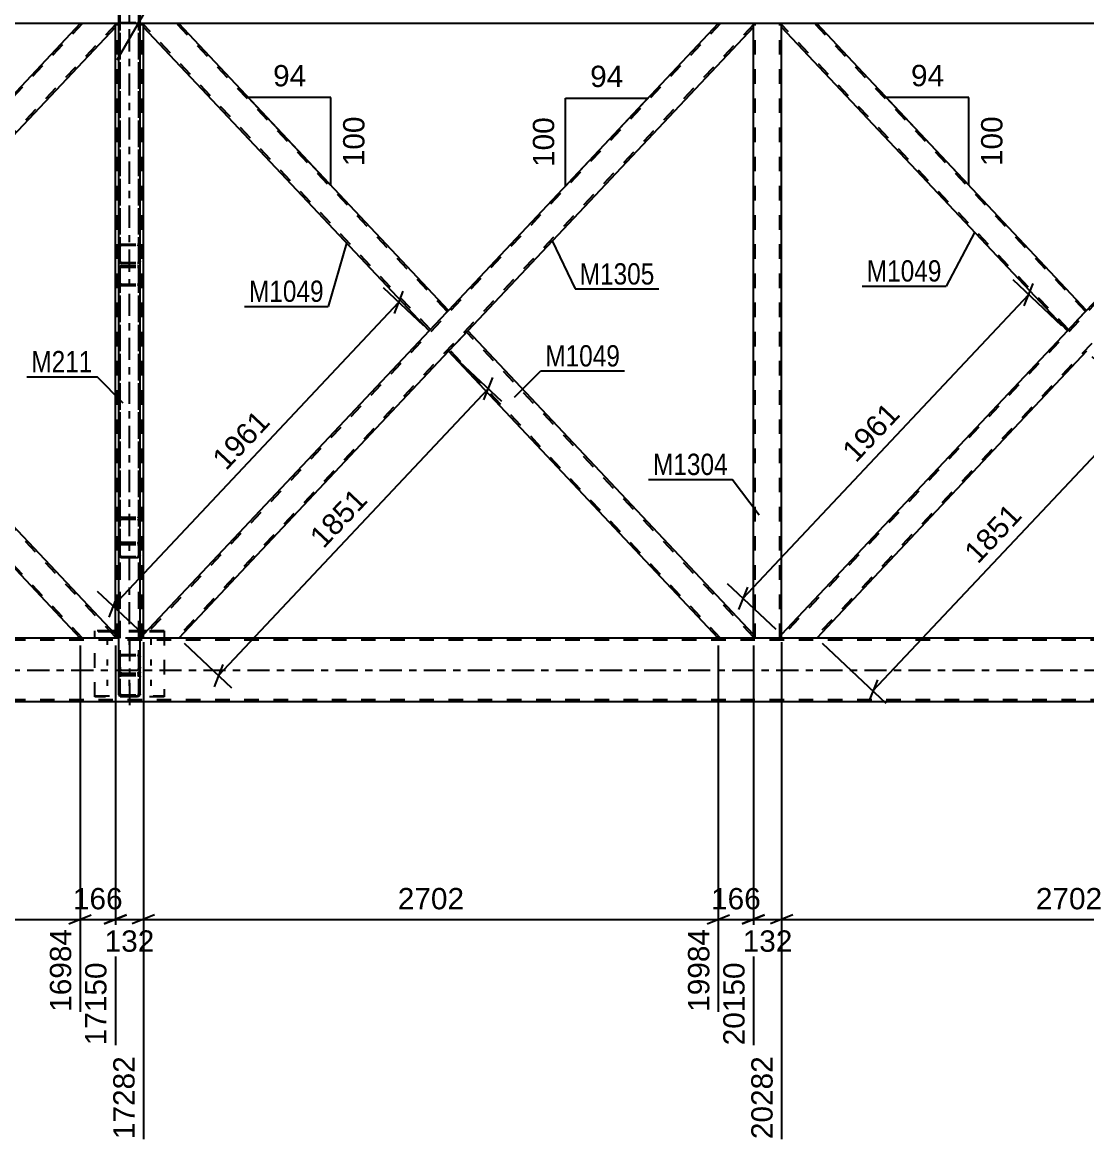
# Model space of a CAD drawing. Header units: millimetres. Extents: x -2250 to 594, y 0 to 1057.
# Drawn here: x -705.4 to -562.4, y 491.8 to 642.4 of the extents above; entities that cross this region are included whole.
import ezdxf

# ---------------------------------------------------------------- set-up
doc = ezdxf.new("R2010")
doc.units = ezdxf.units.MM
doc.linetypes.add('DXK_LINE_DOT2', pattern=[3.9198, 1.9599, -1.9599])
doc.linetypes.add('DXK_LINE_DOT3', pattern=[5.9187, 2.979, -0.9799, 0.9799, -0.9799])
doc.styles.add('Arial', font='ARIAL.TTF', dxfattribs={"height": 0.2})
doc.styles.add('Arial Narrow', font='ARIALN.TTF', dxfattribs={"height": 0.2})

# ---------------------------------------------------------------- blocks, each defined once
blk = doc.blocks.new('Part-761553754-5267 - 5222')
at = {"color": 2, "linetype": 'Continuous'}
for p, q in [((-603.4, 641.77), (-603.4, 642.25)), ((-565.01, 600.96), (-603.4, 641.77)), ((-562.43, 603.71), (-598.66, 642.25)), ((-562.74, 603.38), (-565.01, 600.96)), ((-562.43, 603.71), (-562.74, 603.38))]:
    blk.add_line(p, q, dxfattribs=at)
at = {"color": 7, "linetype": 'DXK_LINE_DOT2'}
for p, q in [((-598.66, 642.25), (-603.4, 642.25)), ((-564.86, 601.13), (-603.4, 642.11)), ((-562.58, 603.55), (-598.98, 642.25)), ((-562.45, 603.69), (-562.74, 603.38)), ((-564.86, 601.13), (-564.85, 601.14))]:
    blk.add_line(p, q, dxfattribs=at)
blk = doc.blocks.new('Part-761553754-5286 - 5222')
at = {"color": 7, "linetype": 'DXK_LINE_DOT2'}
for p, q in [((-525.87, 642.25), (-603.4, 559.81)), ((-521.45, 642.11), (-598.98, 559.67)), ((-521.45, 642.25), (-526.19, 642.25)), ((-562.43, 603.71), (-565.01, 600.96)), ((-559.84, 600.96), (-562.43, 598.21)), ((-598.66, 559.67), (-603.4, 559.67))]:
    blk.add_line(p, q, dxfattribs=at)
at = {"color": 2, "linetype": 'Continuous'}
for p, q in [((-526.19, 642.25), (-562.43, 603.71)), ((-521.45, 641.77), (-559.84, 600.96)), ((-521.45, 641.77), (-521.45, 642.25)), ((-565.01, 600.96), (-603.4, 560.15)), ((-562.43, 598.21), (-598.66, 559.67)), ((-603.4, 559.67), (-603.4, 560.15))]:
    blk.add_line(p, q, dxfattribs=at)
blk = doc.blocks.new('Part-761553754-5834 - 5222')
at = {"color": 2, "linetype": 'Continuous'}
for p, q in [((-689.11, 641.77), (-689.11, 642.25)), ((-650.73, 600.96), (-689.11, 641.77)), ((-648.14, 603.71), (-684.38, 642.25)), ((-648.45, 603.38), (-650.73, 600.96)), ((-648.14, 603.71), (-648.45, 603.38))]:
    blk.add_line(p, q, dxfattribs=at)
at = {"color": 7, "linetype": 'DXK_LINE_DOT2'}
for p, q in [((-684.38, 642.25), (-689.11, 642.25)), ((-650.57, 601.13), (-689.11, 642.11)), ((-648.3, 603.55), (-684.69, 642.25)), ((-648.16, 603.69), (-648.45, 603.38)), ((-650.57, 601.13), (-650.56, 601.14))]:
    blk.add_line(p, q, dxfattribs=at)
blk = doc.blocks.new('Part-761553754-5669 - 5222')
at = {"color": 2, "linetype": 'Continuous'}
for p, q in [((-692.43, 642.25), (-861, 642.25)), ((-521, 642.25), (-689.57, 642.25))]:
    blk.add_line(p, q, dxfattribs=at)
at = {"color": 7, "linetype": 'DXK_LINE_DOT2'}
blk.add_line((-689.57, 642.25), (-692.43, 642.25), dxfattribs=at)
blk = doc.blocks.new('Part-761553754-5858 - 5222')
at = {"color": 7, "linetype": 'DXK_LINE_DOT2'}
for p, q in [((-692.4, 572.41), (-692.43, 572.32)), ((-692.43, 570.77), (-692.43, 572.32)), ((-692.33, 572.49), (-692.4, 572.41)), ((-692.21, 572.54), (-692.33, 572.49)), ((-692.25, 572.32), (-692.24, 572.37)), ((-692.25, 552.19), (-692.25, 572.32)), ((-692.24, 572.37), (-692.2, 572.4)), ((-692.08, 572.56), (-692.21, 572.54)), ((-692.2, 572.4), (-692.15, 572.43)), ((-692.15, 572.43), (-692.08, 572.44)), ((-692.08, 572.56), (-689.91, 572.56)), ((-692.08, 572.44), (-689.91, 572.44)), ((-689.78, 572.54), (-689.91, 572.56)), ((-689.91, 572.44), (-689.85, 572.43)), ((-689.85, 572.43), (-689.79, 572.4)), ((-689.79, 572.4), (-689.75, 572.37)), ((-689.67, 572.49), (-689.78, 572.54)), ((-689.75, 572.37), (-689.74, 572.32)), ((-689.74, 552.19), (-689.74, 572.32)), ((-689.6, 572.41), (-689.67, 572.49)), ((-689.57, 572.32), (-689.6, 572.41)), ((-689.57, 570.77), (-689.57, 572.32)), ((-692.24, 570.72), (-692.25, 570.77)), ((-692.21, 570.69), (-692.24, 570.72)), ((-692.2, 570.68), (-692.21, 570.69)), ((-692.15, 570.66), (-692.2, 570.68)), ((-692.08, 570.65), (-692.15, 570.66)), ((-692.08, 570.65), (-689.91, 570.65)), ((-689.85, 570.66), (-689.91, 570.65)), ((-689.79, 570.68), (-689.85, 570.66)), ((-689.79, 570.68), (-689.78, 570.69)), ((-689.78, 570.69), (-689.75, 570.72)), ((-689.75, 570.72), (-689.74, 570.77)), ((-692.43, 554.49), (-692.4, 554.63)), ((-692.24, 554.56), (-692.25, 554.49)), ((-692.2, 554.62), (-692.24, 554.56)), ((-692.21, 554.82), (-692.08, 554.85)), ((-692.15, 554.66), (-692.2, 554.62)), ((-692.08, 554.67), (-692.15, 554.66)), ((-692.08, 554.85), (-689.91, 554.85)), ((-692.08, 554.67), (-689.91, 554.67)), ((-689.91, 554.85), (-689.78, 554.82)), ((-689.85, 554.66), (-689.91, 554.67)), ((-689.79, 554.62), (-689.85, 554.66)), ((-689.75, 554.56), (-689.79, 554.62)), ((-689.74, 554.49), (-689.75, 554.56)), ((-689.6, 554.63), (-689.57, 554.49)), ((-692.25, 552.19), (-692.24, 552.12)), ((-692.24, 552.12), (-692.2, 552.06)), ((-692.2, 552.06), (-692.15, 552.03)), ((-692.15, 552.03), (-692.08, 552.01)), ((-692.08, 552.01), (-689.91, 552.01)), ((-689.91, 552.01), (-689.85, 552.03)), ((-689.85, 552.03), (-689.79, 552.06)), ((-689.79, 552.06), (-689.75, 552.12)), ((-689.75, 552.12), (-689.74, 552.19))]:
    blk.add_line(p, q, dxfattribs=at)
at = {"color": 2, "linetype": 'Continuous'}
for p, q in [((-692.43, 552.19), (-692.43, 570.77)), ((-692.43, 570.77), (-692.4, 570.68)), ((-692.4, 570.68), (-692.33, 570.6)), ((-692.33, 570.6), (-692.21, 570.54)), ((-692.21, 570.54), (-692.08, 570.53)), ((-692.08, 570.53), (-689.91, 570.53)), ((-689.91, 570.53), (-689.78, 570.54)), ((-689.78, 570.54), (-689.67, 570.6)), ((-689.67, 570.6), (-689.6, 570.68)), ((-689.6, 570.68), (-689.57, 570.77)), ((-689.57, 552.19), (-689.57, 570.77)), ((-692.4, 552.05), (-692.43, 552.19)), ((-692.08, 551.83), (-692.21, 551.86)), ((-692.08, 551.83), (-689.91, 551.83)), ((-689.78, 551.86), (-689.91, 551.83)), ((-689.57, 552.19), (-689.6, 552.05))]:
    blk.add_line(p, q, dxfattribs=at)
at = {"color": 7, "linetype": 'DXK_LINE_DOT2'}
for centre, start, end in [((-692.07, 554.5), 114.1363, 159.0727), ((-689.93, 554.5), 20.9273, 65.8637)]:
    blk.add_arc(centre, 0.353, start, end, dxfattribs=at)
at = {"color": 2, "linetype": 'Continuous'}
for centre, start, end in [((-692.07, 552.18), 200.9273, 245.8637), ((-689.93, 552.18), 294.1363, 339.0727)]:
    blk.add_arc(centre, 0.353, start, end, dxfattribs=at)
blk = doc.blocks.new('Bolt-761553754-5479 - 5222')
at = {"color": 1, "linetype": 'DXK_LINE_DOT2'}
for p, q in [((-693.93, 558.78), (-693.93, 559.59)), ((-691, 558.78), (-691, 559.59)), ((-688.07, 558.78), (-688.07, 559.59)), ((-693.93, 556.02), (-693.93, 556.83)), ((-688.07, 556.02), (-688.07, 556.83)), ((-693.93, 553.27), (-693.93, 554.08)), ((-691, 553.27), (-691, 554.08)), ((-688.07, 553.27), (-688.07, 554.08))]:
    blk.add_line(p, q, dxfattribs=at)
blk = doc.blocks.new('Part-761553754-5864 - 5222')
at = {"color": 7, "linetype": 'DXK_LINE_DOT2'}
for p, q in [((-695.64, 551.79), (-695.64, 560.67)), ((-693.38, 560.67), (-695.64, 560.67)), ((-693.23, 560.51), (-695.64, 560.51)), ((-689.11, 560.67), (-692.88, 560.67)), ((-689.11, 560.51), (-692.88, 560.51)), ((-686.35, 560.51), (-688.77, 560.51)), ((-686.35, 560.67), (-688.62, 560.67)), ((-686.35, 560.67), (-686.35, 551.79)), ((-695.64, 551.94), (-686.35, 551.94)), ((-686.35, 551.79), (-695.64, 551.79))]:
    blk.add_line(p, q, dxfattribs=at)
at = {"color": 2, "linetype": 'Continuous'}
for p, q in [((-692.88, 560.67), (-693.38, 560.67)), ((-692.88, 560.51), (-693.23, 560.51)), ((-688.62, 560.67), (-689.11, 560.67)), ((-688.77, 560.51), (-689.11, 560.51))]:
    blk.add_line(p, q, dxfattribs=at)
blk = doc.blocks.new('Part-761553754-5504 - 5222')
at = {"color": 7, "linetype": 'DXK_LINE_DOT2'}
for p, q in [((-692.4, 609.5), (-692.43, 609.38)), ((-692.43, 555.76), (-692.43, 609.38)), ((-692.33, 609.6), (-692.4, 609.5)), ((-692.21, 609.67), (-692.33, 609.6)), ((-692.25, 609.38), (-692.24, 609.44)), ((-692.25, 555.76), (-692.25, 609.38)), ((-692.24, 609.44), (-692.2, 609.49)), ((-692.08, 609.69), (-692.21, 609.67)), ((-692.2, 609.49), (-692.15, 609.52)), ((-692.15, 609.52), (-692.08, 609.53)), ((-692.08, 609.69), (-689.91, 609.69)), ((-692.08, 609.53), (-689.91, 609.53)), ((-689.78, 609.67), (-689.91, 609.69)), ((-689.91, 609.53), (-689.85, 609.52)), ((-689.85, 609.52), (-689.79, 609.49)), ((-689.79, 609.49), (-689.75, 609.44)), ((-689.67, 609.6), (-689.78, 609.67)), ((-689.75, 609.44), (-689.74, 609.38)), ((-689.74, 555.76), (-689.74, 609.38)), ((-689.6, 609.5), (-689.67, 609.6)), ((-689.57, 609.38), (-689.6, 609.5)), ((-689.57, 555.76), (-689.57, 609.38)), ((-692.43, 607.39), (-692.4, 607.27)), ((-692.4, 607.27), (-692.33, 607.16)), ((-692.33, 607.16), (-692.21, 607.1)), ((-692.24, 607.33), (-692.25, 607.39)), ((-692.2, 607.27), (-692.24, 607.33)), ((-692.21, 607.1), (-692.08, 607.07)), ((-692.15, 607.24), (-692.2, 607.27)), ((-692.08, 607.23), (-692.15, 607.24)), ((-692.08, 607.23), (-689.91, 607.23)), ((-692.08, 607.07), (-689.91, 607.07)), ((-689.85, 607.24), (-689.91, 607.23)), ((-689.91, 607.07), (-689.78, 607.1)), ((-689.79, 607.27), (-689.85, 607.24)), ((-689.75, 607.33), (-689.79, 607.27)), ((-689.78, 607.1), (-689.67, 607.16)), ((-689.74, 607.39), (-689.75, 607.33)), ((-689.67, 607.16), (-689.6, 607.27)), ((-689.6, 607.27), (-689.57, 607.39)), ((-692.43, 559.67), (-692.42, 559.67)), ((-689.58, 559.67), (-692.42, 559.67)), ((-692.25, 559.67), (-692.25, 559.67)), ((-689.74, 559.67), (-689.75, 559.67)), ((-689.57, 559.67), (-689.58, 559.67)), ((-692.4, 555.46), (-692.43, 555.76)), ((-692.25, 555.76), (-692.24, 555.61)), ((-689.75, 555.61), (-689.74, 555.76)), ((-689.57, 555.76), (-689.6, 555.46)), ((-692.15, 555.01), (-692.21, 555.04)), ((-692.15, 555.4), (-692.08, 555.37)), ((-692.08, 554.98), (-692.15, 555.01)), ((-692.08, 555.37), (-689.91, 555.37)), ((-692.08, 554.98), (-689.91, 554.98)), ((-689.91, 555.37), (-689.85, 555.4)), ((-689.79, 555.03), (-689.91, 554.98)), ((-689.78, 555.04), (-689.79, 555.03))]:
    blk.add_line(p, q, dxfattribs=at)
for centre, radius, start, end in [((-691.61, 555.56), 0.799, 186.6768, 220.4485), ((-691.84, 555.66), 0.4, 186.6768, 220.4485), ((-690.15, 555.66), 0.4, 319.5515, 353.3232), ((-690.39, 555.56), 0.799, 319.5515, 353.3232)]:
    blk.add_arc(centre, radius, start, end, dxfattribs=at)
blk = doc.blocks.new('Part-761553754-5668 - 5222')
at = {"color": 7, "linetype": 'DXK_LINE_DOT2'}
for p, q in [((-461.94, 559.39), (-1130.88, 559.39)), ((-598.66, 559.67), (-1121.45, 559.67)), ((-689.57, 559.67), (-692.43, 559.67)), ((-461.94, 551.39), (-1130.88, 551.39))]:
    blk.add_line(p, q, dxfattribs=at)
at = {"color": 2, "linetype": 'Continuous'}
for p, q in [((-692.43, 559.67), (-861, 559.67)), ((-521, 559.67), (-689.57, 559.67)), ((-461.94, 551.1), (-1130.88, 551.1))]:
    blk.add_line(p, q, dxfattribs=at)
at = {"color": 7, "linetype": 'DXK_LINE_DOT3'}
blk.add_line((-1130.88, 555.39), (-461.94, 555.39), dxfattribs=at)
blk = doc.blocks.new('Part-761553754-5735 - 5222')
at = {"color": 2, "linetype": 'Continuous'}
for p, q in [((-731.27, 600.96), (-733.85, 598.21)), ((-692.88, 560.15), (-731.27, 600.96)), ((-697.62, 559.67), (-733.85, 598.21)), ((-692.88, 559.67), (-692.88, 560.15))]:
    blk.add_line(p, q, dxfattribs=at)
at = {"color": 7, "linetype": 'DXK_LINE_DOT2'}
for p, q in [((-692.88, 559.81), (-731.42, 600.79)), ((-733.7, 598.37), (-733.69, 598.39)), ((-697.3, 559.67), (-733.7, 598.37)), ((-692.88, 559.67), (-697.62, 559.67))]:
    blk.add_line(p, q, dxfattribs=at)
blk = doc.blocks.new('Part-761553754-5740 - 5222')
at = {"color": 2, "linetype": 'Continuous'}
for p, q in [((-645.55, 600.96), (-648.14, 598.21)), ((-607.17, 560.15), (-645.55, 600.96)), ((-611.9, 559.67), (-648.14, 598.21)), ((-607.17, 559.67), (-607.17, 560.15))]:
    blk.add_line(p, q, dxfattribs=at)
at = {"color": 7, "linetype": 'DXK_LINE_DOT2'}
for p, q in [((-607.17, 559.81), (-645.71, 600.79)), ((-647.98, 598.37), (-647.97, 598.39)), ((-611.59, 559.67), (-647.98, 598.37)), ((-607.17, 559.67), (-611.9, 559.67))]:
    blk.add_line(p, q, dxfattribs=at)
blk = doc.blocks.new('Part-761553754-5765 - 5222')
at = {"color": 7, "linetype": 'DXK_LINE_DOT3'}
blk.add_line((-691, 561.54), (-691, 677.32), dxfattribs=at)
at = {"color": 2, "linetype": 'Continuous'}
for p, q in [((-692.43, 668.84), (-692.4, 669.03)), ((-692.43, 570.77), (-692.43, 668.84)), ((-692.4, 669.03), (-692.33, 669.18)), ((-692.33, 669.18), (-692.21, 669.29)), ((-692.21, 669.29), (-692.08, 669.32)), ((-692.08, 669.32), (-689.91, 669.32)), ((-689.91, 669.32), (-689.78, 669.29)), ((-689.78, 669.29), (-689.67, 669.18)), ((-689.67, 669.18), (-689.6, 669.03)), ((-689.6, 669.03), (-689.57, 668.84)), ((-689.57, 570.77), (-689.57, 668.84)), ((-692.4, 570.68), (-692.43, 570.77)), ((-692.33, 570.6), (-692.4, 570.68)), ((-692.21, 570.54), (-692.33, 570.6)), ((-692.08, 570.53), (-692.21, 570.54)), ((-692.08, 570.53), (-689.91, 570.53)), ((-689.78, 570.54), (-689.91, 570.53)), ((-689.67, 570.6), (-689.78, 570.54)), ((-689.6, 570.68), (-689.67, 570.6)), ((-689.57, 570.77), (-689.6, 570.68))]:
    blk.add_line(p, q, dxfattribs=at)
at = {"color": 7, "linetype": 'DXK_LINE_DOT2'}
for p, q in [((-692.24, 668.93), (-692.25, 668.84)), ((-692.25, 570.77), (-692.25, 668.84)), ((-692.2, 669.01), (-692.24, 668.93)), ((-692.15, 669.06), (-692.2, 669.01)), ((-692.08, 669.08), (-692.15, 669.06)), ((-692.08, 669.08), (-689.91, 669.08)), ((-689.85, 669.06), (-689.91, 669.08)), ((-689.79, 669.01), (-689.85, 669.06)), ((-689.75, 668.93), (-689.79, 669.01)), ((-689.74, 668.84), (-689.75, 668.93)), ((-689.74, 570.77), (-689.74, 668.84)), ((-692.4, 665.61), (-692.43, 665.8)), ((-692.24, 665.71), (-692.25, 665.8)), ((-692.21, 665.65), (-692.24, 665.71)), ((-689.78, 665.65), (-689.75, 665.71)), ((-689.75, 665.71), (-689.74, 665.8)), ((-689.57, 665.8), (-689.6, 665.61)), ((-692.33, 665.46), (-692.4, 665.61)), ((-692.21, 665.35), (-692.33, 665.46)), ((-692.2, 665.63), (-692.21, 665.65)), ((-692.08, 665.32), (-692.21, 665.35)), ((-692.2, 665.63), (-692.15, 665.58)), ((-692.15, 665.58), (-692.08, 665.56)), ((-692.08, 665.56), (-689.91, 665.56)), ((-692.08, 665.32), (-689.91, 665.32)), ((-689.91, 665.56), (-689.85, 665.58)), ((-689.78, 665.35), (-689.91, 665.32)), ((-689.85, 665.58), (-689.79, 665.63)), ((-689.79, 665.63), (-689.78, 665.65)), ((-689.67, 665.46), (-689.78, 665.35)), ((-689.6, 665.61), (-689.67, 665.46)), ((-692.43, 572.32), (-692.4, 572.41)), ((-692.4, 572.41), (-692.33, 572.49)), ((-692.33, 572.49), (-692.21, 572.54)), ((-692.24, 572.37), (-692.25, 572.32)), ((-692.2, 572.4), (-692.24, 572.37)), ((-692.21, 572.54), (-692.08, 572.56)), ((-692.15, 572.43), (-692.2, 572.4)), ((-692.08, 572.44), (-692.15, 572.43)), ((-692.08, 572.56), (-689.91, 572.56)), ((-692.08, 572.44), (-689.91, 572.44)), ((-689.91, 572.56), (-689.78, 572.54)), ((-689.85, 572.43), (-689.91, 572.44)), ((-689.79, 572.4), (-689.85, 572.43)), ((-689.75, 572.37), (-689.79, 572.4)), ((-689.78, 572.54), (-689.67, 572.49)), ((-689.74, 572.32), (-689.75, 572.37)), ((-689.67, 572.49), (-689.6, 572.41)), ((-689.6, 572.41), (-689.57, 572.32)), ((-692.25, 570.77), (-692.24, 570.72)), ((-692.24, 570.72), (-692.2, 570.68)), ((-692.2, 570.68), (-692.15, 570.66)), ((-692.15, 570.66), (-692.08, 570.65)), ((-692.08, 570.65), (-689.91, 570.65)), ((-689.91, 570.65), (-689.85, 570.66)), ((-689.85, 570.66), (-689.79, 570.68)), ((-689.79, 570.68), (-689.75, 570.72)), ((-689.75, 570.72), (-689.74, 570.77))]:
    blk.add_line(p, q, dxfattribs=at)
blk = doc.blocks.new('Part-761553754-5773 - 5222')
at = {"color": 7, "linetype": 'DXK_LINE_DOT3'}
blk.add_line((-691, 559.57), (-691, 549.98), dxfattribs=at)
at = {"color": 7, "linetype": 'DXK_LINE_DOT2'}
for p, q in [((-692.43, 557.17), (-692.4, 557.29)), ((-692.4, 557.29), (-692.33, 557.4)), ((-692.33, 557.4), (-692.21, 557.47)), ((-692.2, 557.29), (-692.24, 557.23)), ((-692.21, 557.47), (-692.08, 557.49)), ((-692.15, 557.32), (-692.2, 557.29)), ((-692.08, 557.33), (-692.15, 557.32)), ((-692.08, 557.49), (-689.91, 557.49)), ((-692.08, 557.33), (-689.91, 557.33)), ((-689.91, 557.49), (-689.78, 557.47)), ((-689.85, 557.32), (-689.91, 557.33)), ((-689.79, 557.29), (-689.85, 557.32)), ((-689.75, 557.23), (-689.79, 557.29)), ((-689.78, 557.47), (-689.67, 557.4)), ((-689.67, 557.4), (-689.6, 557.29)), ((-689.6, 557.29), (-689.57, 557.17)), ((-692.43, 552.24), (-692.43, 557.17)), ((-692.24, 557.23), (-692.25, 557.17)), ((-692.25, 552.24), (-692.25, 557.17)), ((-689.74, 557.17), (-689.75, 557.23)), ((-689.74, 552.24), (-689.74, 557.17)), ((-689.57, 552.24), (-689.57, 557.17)), ((-692.4, 555.01), (-692.43, 555.13)), ((-692.4, 554.69), (-692.43, 554.55)), ((-692.33, 554.9), (-692.4, 555.01)), ((-692.21, 554.83), (-692.33, 554.9)), ((-692.25, 555.13), (-692.24, 555.07)), ((-692.25, 554.55), (-692.24, 554.62)), ((-692.24, 555.07), (-692.2, 555.02)), ((-692.24, 554.62), (-692.2, 554.68)), ((-692.08, 554.92), (-692.21, 554.89)), ((-692.08, 554.81), (-692.21, 554.83)), ((-692.2, 555.02), (-692.15, 554.98)), ((-692.2, 554.68), (-692.15, 554.72)), ((-692.15, 554.98), (-692.08, 554.97)), ((-692.15, 554.72), (-692.08, 554.73)), ((-692.08, 554.97), (-689.91, 554.97)), ((-692.08, 554.92), (-689.91, 554.92)), ((-692.08, 554.81), (-689.91, 554.81)), ((-692.08, 554.73), (-689.91, 554.73)), ((-689.91, 554.97), (-689.85, 554.98)), ((-689.78, 554.89), (-689.91, 554.92)), ((-689.78, 554.83), (-689.91, 554.81)), ((-689.91, 554.73), (-689.85, 554.72)), ((-689.85, 554.98), (-689.79, 555.02)), ((-689.85, 554.72), (-689.79, 554.68)), ((-689.79, 555.02), (-689.75, 555.07)), ((-689.79, 554.68), (-689.75, 554.62)), ((-689.67, 554.9), (-689.78, 554.83)), ((-689.75, 555.07), (-689.74, 555.13)), ((-689.75, 554.62), (-689.74, 554.55)), ((-689.6, 555.01), (-689.67, 554.9)), ((-689.57, 555.13), (-689.6, 555.01)), ((-689.57, 554.55), (-689.6, 554.69)), ((-692.43, 552.24), (-692.4, 552.1)), ((-692.24, 552.17), (-692.25, 552.24)), ((-692.2, 552.11), (-692.24, 552.17)), ((-692.21, 551.9), (-692.08, 551.88)), ((-692.15, 552.07), (-692.2, 552.11)), ((-692.08, 552.06), (-692.15, 552.07)), ((-692.08, 552.06), (-689.91, 552.06)), ((-692.08, 551.88), (-689.91, 551.88)), ((-689.85, 552.07), (-689.91, 552.06)), ((-689.91, 551.88), (-689.78, 551.9)), ((-689.79, 552.11), (-689.85, 552.07)), ((-689.75, 552.17), (-689.79, 552.11)), ((-689.74, 552.24), (-689.75, 552.17)), ((-689.6, 552.1), (-689.57, 552.24))]:
    blk.add_line(p, q, dxfattribs=at)
for centre, start, end in [((-692.07, 554.57), 114.32, 159.2417), ((-689.93, 554.57), 20.7583, 65.68), ((-692.07, 552.23), 200.7583, 245.68), ((-689.93, 552.23), 294.32, 339.2417)]:
    blk.add_arc(centre, 0.355, start, end, dxfattribs=at)
blk = doc.blocks.new('Part-761553754-5824 - 5222')
at = {"color": 7, "linetype": 'DXK_LINE_DOT2'}
for p, q in [((-697.3, 642.25), (-774.83, 559.81)), ((-692.88, 642.11), (-770.41, 559.67)), ((-692.88, 642.25), (-697.62, 642.25)), ((-733.85, 603.71), (-736.44, 600.96)), ((-731.27, 600.96), (-733.85, 598.21)), ((-770.09, 559.67), (-774.83, 559.67))]:
    blk.add_line(p, q, dxfattribs=at)
at = {"color": 2, "linetype": 'Continuous'}
for p, q in [((-697.62, 642.25), (-733.85, 603.71)), ((-692.88, 641.77), (-731.27, 600.96)), ((-692.88, 641.77), (-692.88, 642.25)), ((-736.44, 600.96), (-774.83, 560.15)), ((-733.85, 598.21), (-770.09, 559.67)), ((-774.83, 559.67), (-774.83, 560.15))]:
    blk.add_line(p, q, dxfattribs=at)
blk = doc.blocks.new('Part-761553754-5839 - 5222')
at = {"color": 7, "linetype": 'DXK_LINE_DOT2'}
for p, q in [((-611.59, 642.25), (-689.11, 559.81)), ((-607.17, 642.11), (-684.69, 559.67)), ((-607.17, 642.25), (-611.9, 642.25)), ((-648.14, 603.71), (-650.73, 600.96)), ((-645.55, 600.96), (-648.14, 598.21)), ((-684.38, 559.67), (-689.11, 559.67))]:
    blk.add_line(p, q, dxfattribs=at)
at = {"color": 2, "linetype": 'Continuous'}
for p, q in [((-611.9, 642.25), (-648.14, 603.71)), ((-607.17, 641.77), (-645.55, 600.96)), ((-607.17, 641.77), (-607.17, 642.25)), ((-650.73, 600.96), (-689.11, 560.15)), ((-648.14, 598.21), (-684.38, 559.67)), ((-689.11, 559.67), (-689.11, 560.15))]:
    blk.add_line(p, q, dxfattribs=at)
blk = doc.blocks.new('Part-761553754-5891 - 5222')
at = {"color": 7, "linetype": 'DXK_LINE_DOT2'}
for p, q in [((-692.43, 646.05), (-692.4, 646.27)), ((-692.24, 646.16), (-692.25, 646.05)), ((-692.21, 646.59), (-692.08, 646.63)), ((-692.08, 646.34), (-692.15, 646.32)), ((-692.08, 646.63), (-689.91, 646.63)), ((-692.08, 646.34), (-689.91, 646.34)), ((-689.91, 646.63), (-689.78, 646.59)), ((-689.85, 646.32), (-689.91, 646.34)), ((-689.74, 646.05), (-689.75, 646.16)), ((-689.6, 646.27), (-689.57, 646.05)), ((-692.43, 572.38), (-692.43, 646.05)), ((-692.25, 572.38), (-692.25, 646.05)), ((-689.74, 572.38), (-689.74, 646.05)), ((-689.57, 572.38), (-689.57, 646.05)), ((-692.43, 642.51), (-692.41, 642.41)), ((-692.41, 642.41), (-692.4, 642.4)), ((-692.4, 642.4), (-692.33, 642.34)), ((-692.33, 642.34), (-692.21, 642.3)), ((-692.24, 642.45), (-692.25, 642.51)), ((-692.22, 642.41), (-692.24, 642.45)), ((-692.2, 642.4), (-692.22, 642.41)), ((-692.17, 642.29), (-692.21, 642.3)), ((-692.2, 642.4), (-692.15, 642.38)), ((-692.08, 642.29), (-692.17, 642.29)), ((-692.15, 642.38), (-692.08, 642.38)), ((-692.08, 642.38), (-689.91, 642.38)), ((-692.08, 642.29), (-689.91, 642.29)), ((-689.91, 642.38), (-689.85, 642.38)), ((-689.91, 642.29), (-689.83, 642.29)), ((-689.85, 642.38), (-689.79, 642.4)), ((-689.83, 642.29), (-689.78, 642.3)), ((-689.78, 642.41), (-689.79, 642.4)), ((-689.75, 642.45), (-689.78, 642.41)), ((-689.78, 642.3), (-689.67, 642.34)), ((-689.75, 642.45), (-689.74, 642.51)), ((-689.67, 642.34), (-689.6, 642.4)), ((-689.59, 642.41), (-689.6, 642.4)), ((-689.57, 642.51), (-689.59, 642.41)), ((-692.4, 575.58), (-692.43, 575.35)), ((-692.25, 575.35), (-692.24, 575.47)), ((-692.08, 575.94), (-692.21, 575.89)), ((-692.15, 575.62), (-692.08, 575.64)), ((-692.08, 575.94), (-689.91, 575.94)), ((-692.08, 575.64), (-689.91, 575.64)), ((-689.78, 575.89), (-689.91, 575.94)), ((-689.91, 575.64), (-689.85, 575.62)), ((-689.75, 575.47), (-689.74, 575.35)), ((-689.57, 575.35), (-689.6, 575.58)), ((-692.25, 572.56), (-692.43, 572.56)), ((-692.43, 572.38), (-692.4, 572.34)), ((-692.4, 572.34), (-692.33, 572.3)), ((-692.24, 572.36), (-692.25, 572.38)), ((-692.2, 572.34), (-692.24, 572.36)), ((-692.15, 572.33), (-692.2, 572.34)), ((-692.08, 572.32), (-692.15, 572.33)), ((-692.08, 572.32), (-689.91, 572.32)), ((-689.85, 572.33), (-689.91, 572.32)), ((-689.79, 572.34), (-689.85, 572.33)), ((-689.75, 572.36), (-689.79, 572.34)), ((-689.74, 572.38), (-689.75, 572.36)), ((-689.74, 572.56), (-689.57, 572.56)), ((-689.67, 572.3), (-689.6, 572.34)), ((-689.6, 572.34), (-689.57, 572.38)), ((-692.33, 572.3), (-692.21, 572.27)), ((-692.21, 572.27), (-692.08, 572.27)), ((-692.08, 572.27), (-689.91, 572.27)), ((-689.91, 572.27), (-689.78, 572.27)), ((-689.78, 572.27), (-689.67, 572.3))]:
    blk.add_line(p, q, dxfattribs=at)
for centre, radius, start, end in [((-691.87, 646.18), 0.538, 129.6308, 169.4359), ((-691.98, 646.11), 0.269, 129.6308, 169.4359), ((-690.02, 646.11), 0.269, 10.5641, 50.3692), ((-690.12, 646.18), 0.538, 10.5641, 50.3692), ((-691.87, 575.48), 0.538, 129.6308, 169.4359), ((-691.98, 575.42), 0.269, 129.6308, 169.4359), ((-690.02, 575.42), 0.269, 10.5641, 50.3692), ((-690.12, 575.48), 0.538, 10.5641, 50.3692)]:
    blk.add_arc(centre, radius, start, end, dxfattribs=at)
blk = doc.blocks.new('Part-761553754-5956 - 5222')
at = {"color": 7, "linetype": 'DXK_LINE_DOT2'}
for p, q in [((-692.43, 610.3), (-692.43, 665.32)), ((-692.25, 665.32), (-692.43, 665.32)), ((-692.4, 664.95), (-692.43, 665.01)), ((-692.33, 664.9), (-692.4, 664.95)), ((-692.21, 664.86), (-692.33, 664.9)), ((-692.25, 610.3), (-692.25, 665.32)), ((-692.25, 665.01), (-692.24, 664.98)), ((-692.24, 664.98), (-692.2, 664.95)), ((-692.08, 664.85), (-692.21, 664.86)), ((-692.2, 664.95), (-692.15, 664.94)), ((-692.15, 664.94), (-692.08, 664.93)), ((-692.08, 664.93), (-689.91, 664.93)), ((-692.08, 664.85), (-689.91, 664.85)), ((-689.91, 664.93), (-689.85, 664.94)), ((-689.78, 664.86), (-689.91, 664.85)), ((-689.85, 664.94), (-689.79, 664.95)), ((-689.79, 664.95), (-689.75, 664.98)), ((-689.67, 664.9), (-689.78, 664.86)), ((-689.75, 664.98), (-689.74, 665.01)), ((-689.74, 610.3), (-689.74, 665.32)), ((-689.74, 665.32), (-689.57, 665.32)), ((-689.6, 664.95), (-689.67, 664.9)), ((-689.57, 665.01), (-689.6, 664.95)), ((-689.57, 610.3), (-689.57, 665.32)), ((-692.43, 661.88), (-692.4, 661.58)), ((-692.24, 661.73), (-692.25, 661.88)), ((-692.08, 661.49), (-692.15, 661.52)), ((-692.08, 661.49), (-689.91, 661.49)), ((-689.85, 661.52), (-689.91, 661.49)), ((-689.74, 661.88), (-689.75, 661.73)), ((-689.6, 661.58), (-689.57, 661.88)), ((-692.21, 661.16), (-692.08, 661.1)), ((-692.08, 661.1), (-689.91, 661.1)), ((-689.91, 661.1), (-689.78, 661.16)), ((-692.43, 612.29), (-692.4, 612.41)), ((-692.4, 612.41), (-692.33, 612.51)), ((-692.33, 612.51), (-692.21, 612.58)), ((-692.24, 612.35), (-692.25, 612.29)), ((-692.2, 612.4), (-692.24, 612.35)), ((-692.21, 612.58), (-692.08, 612.61)), ((-692.15, 612.44), (-692.2, 612.4)), ((-692.08, 612.45), (-692.15, 612.44)), ((-692.08, 612.61), (-689.91, 612.61)), ((-692.08, 612.45), (-689.91, 612.45)), ((-689.91, 612.61), (-689.78, 612.58)), ((-689.85, 612.44), (-689.91, 612.45)), ((-689.79, 612.4), (-689.85, 612.44)), ((-689.75, 612.35), (-689.79, 612.4)), ((-689.78, 612.58), (-689.67, 612.51)), ((-689.74, 612.29), (-689.75, 612.35)), ((-689.67, 612.51), (-689.6, 612.41)), ((-689.6, 612.41), (-689.57, 612.29)), ((-692.4, 610.18), (-692.43, 610.3)), ((-692.33, 610.08), (-692.4, 610.18)), ((-692.21, 610.01), (-692.33, 610.08)), ((-692.25, 610.3), (-692.24, 610.24)), ((-692.24, 610.24), (-692.2, 610.19)), ((-692.08, 609.99), (-692.21, 610.01)), ((-692.2, 610.19), (-692.15, 610.16)), ((-692.15, 610.16), (-692.08, 610.14)), ((-692.08, 610.14), (-689.91, 610.14)), ((-692.08, 609.99), (-689.91, 609.99)), ((-689.91, 610.14), (-689.85, 610.16)), ((-689.78, 610.01), (-689.91, 609.99)), ((-689.85, 610.16), (-689.79, 610.19)), ((-689.79, 610.19), (-689.75, 610.24)), ((-689.67, 610.08), (-689.78, 610.01)), ((-689.75, 610.24), (-689.74, 610.3)), ((-689.6, 610.18), (-689.67, 610.08)), ((-689.57, 610.3), (-689.6, 610.18))]:
    blk.add_line(p, q, dxfattribs=at)
for centre, radius, start, end in [((-691.61, 661.67), 0.799, 186.6768, 220.4485), ((-691.84, 661.78), 0.4, 186.6768, 220.4485), ((-690.15, 661.78), 0.4, 319.5515, 353.3232), ((-690.39, 661.67), 0.799, 319.5515, 353.3232)]:
    blk.add_arc(centre, radius, start, end, dxfattribs=at)
blk = doc.blocks.new('Part-761553754-5982 - 5222')
at = {"color": 7, "linetype": 'DXK_LINE_DOT2'}
for p, q in [((-603.4, 642.25), (-607.17, 642.25)), ((-607.17, 641.77), (-607.17, 642.25)), ((-606.94, 559.67), (-606.94, 642.25)), ((-603.63, 559.67), (-603.63, 642.25)), ((-603.4, 641.77), (-603.4, 642.25)), ((-607.17, 559.67), (-607.17, 560.15)), ((-603.4, 559.67), (-607.17, 559.67)), ((-603.4, 559.67), (-603.4, 560.15))]:
    blk.add_line(p, q, dxfattribs=at)
at = {"color": 2, "linetype": 'Continuous'}
for p, q in [((-607.17, 560.15), (-607.17, 641.77)), ((-603.4, 560.15), (-603.4, 641.77))]:
    blk.add_line(p, q, dxfattribs=at)
blk = doc.blocks.new('Part-761553754-5992 - 5222')
at = {"color": 7, "linetype": 'DXK_LINE_DOT2'}
for p, q in [((-689.11, 642.25), (-692.88, 642.25)), ((-692.88, 641.77), (-692.88, 642.25)), ((-692.65, 559.67), (-692.65, 642.25)), ((-689.34, 559.67), (-689.34, 642.25)), ((-689.11, 641.77), (-689.11, 642.25)), ((-692.88, 559.67), (-692.88, 560.15)), ((-689.11, 559.67), (-692.88, 559.67)), ((-689.11, 559.67), (-689.11, 560.15))]:
    blk.add_line(p, q, dxfattribs=at)
at = {"color": 2, "linetype": 'Continuous'}
for p, q in [((-692.88, 560.15), (-692.88, 641.77)), ((-689.11, 560.15), (-689.11, 641.77))]:
    blk.add_line(p, q, dxfattribs=at)
blk = doc.blocks.new('StraightDimension-761553754-7072 - 5222')
at = {"color": 7, "linetype": 'Continuous'}
for p, q in [((-651.46, 601.65), (-656.89, 606.75)), ((-655.4, 603.29), (-654.22, 606.3)), ((-693.19, 563.98), (-654.81, 604.8)), ((-689.84, 560.83), (-695.27, 565.94)), ((-692.6, 565.49), (-693.78, 562.48))]:
    blk.add_line(p, q, dxfattribs=at)
at = {"color": 0}
blk.add_wipeout([(-671.09, 588.58), (-674.15, 591.46), (-681.07, 584.11), (-678.01, 581.23)], dxfattribs=at)
at = {"color": 3, "style": 'Arial'}
blk.add_text('1961', height=2.865, rotation=46.7591, dxfattribs=at).set_placement((-678.03, 582.08))
blk = doc.blocks.new('AngleDimension-761553754-6590 - 5222')
at = {"color": 7, "linetype": 'Continuous'}
for p, q in [((-675.7, 633.02), (-675.03, 632.3)), ((-663.93, 632.3), (-675.03, 632.3)), ((-663.93, 620.5), (-675.03, 632.3)), ((-663.93, 620.5), (-663.93, 632.3))]:
    blk.add_line(p, q, dxfattribs=at)
at = {"color": 0}
for points in [[(-666.65, 633.2), (-666.65, 637.4), (-672.3, 637.4), (-672.3, 633.2)], [(-658.83, 630.34), (-663.03, 630.34), (-663.03, 622.47), (-658.83, 622.47)]]:
    blk.add_wipeout(points, dxfattribs=at)
at = {"color": 3, "style": 'Arial'}
blk.add_text('94', height=2.865, dxfattribs=at).set_placement((-671.7, 633.8))
blk.add_text('100', height=2.865, rotation=90.0002, dxfattribs=at).set_placement((-659.43, 623.07))
blk = doc.blocks.new('StraightDimension-761553754-6392 - 5222')
at = {"color": 7, "linetype": 'Continuous'}
for p, q in [((-611.9, 558.67), (-611.9, 509.48)), ((-607.17, 558.67), (-607.17, 504.98)), ((-613.4, 521.3), (-610.4, 522.5)), ((-611.9, 521.9), (-607.17, 521.9)), ((-605.67, 522.5), (-608.67, 521.3))]:
    blk.add_line(p, q, dxfattribs=at)
at = {"color": 0}
blk.add_wipeout([(-605.6, 522.65), (-605.6, 526.85), (-613.47, 526.85), (-613.47, 522.65)], dxfattribs=at)
at = {"color": 0, "linetype": 'Continuous'}
blk.add_wipeout([(-607.77, 516.7), (-611.97, 516.7), (-611.97, 504.38), (-607.77, 504.38)], dxfattribs=at)
at = {"color": 3, "style": 'Arial'}
blk.add_text('166', height=2.865, dxfattribs=at).set_placement((-612.87, 523.25))
at = {"color": 3, "linetype": 'Continuous', "style": 'Arial'}
blk.add_text('20150', height=2.865, rotation=90.0002, dxfattribs=at).set_placement((-608.37, 504.98))
blk = doc.blocks.new('StraightDimension-761553754-6408 - 5222')
at = {"color": 7, "linetype": 'Continuous'}
for p, q in [((-603.4, 559.15), (-603.4, 492.38)), ((-607.17, 558.67), (-607.17, 504.98)), ((-608.67, 521.3), (-605.67, 522.5)), ((-607.17, 521.9), (-603.4, 521.9)), ((-601.9, 522.5), (-604.9, 521.3))]:
    blk.add_line(p, q, dxfattribs=at)
at = {"color": 0}
blk.add_wipeout([(-601.35, 516.95), (-601.35, 521.15), (-609.22, 521.15), (-609.22, 516.95)], dxfattribs=at)
at = {"color": 0, "linetype": 'Continuous'}
blk.add_wipeout([(-604, 504.1), (-608.2, 504.1), (-608.2, 491.78), (-604, 491.78)], dxfattribs=at)
at = {"color": 3, "style": 'Arial'}
blk.add_text('132', height=2.865, dxfattribs=at).set_placement((-608.62, 517.55))
at = {"color": 3, "linetype": 'Continuous', "style": 'Arial'}
blk.add_text('20282', height=2.865, rotation=90.0002, dxfattribs=at).set_placement((-604.6, 492.38))
blk = doc.blocks.new('StraightDimension-761553754-6335 - 5222')
at = {"color": 7, "linetype": 'Continuous'}
for p, q in [((-697.62, 558.67), (-697.62, 509.48)), ((-692.88, 558.67), (-692.88, 504.98)), ((-699.12, 521.3), (-696.12, 522.5)), ((-697.62, 521.9), (-692.88, 521.9)), ((-691.38, 522.5), (-694.38, 521.3))]:
    blk.add_line(p, q, dxfattribs=at)
at = {"color": 0}
blk.add_wipeout([(-691.31, 522.65), (-691.31, 526.85), (-699.19, 526.85), (-699.19, 522.65)], dxfattribs=at)
at = {"color": 0, "linetype": 'Continuous'}
blk.add_wipeout([(-693.48, 516.7), (-697.68, 516.7), (-697.68, 504.38), (-693.48, 504.38)], dxfattribs=at)
at = {"color": 3, "style": 'Arial'}
blk.add_text('166', height=2.865, dxfattribs=at).set_placement((-698.59, 523.25))
at = {"color": 3, "linetype": 'Continuous', "style": 'Arial'}
blk.add_text('17150', height=2.865, rotation=90.0002, dxfattribs=at).set_placement((-694.08, 504.98))
blk = doc.blocks.new('StraightDimension-761553754-7655 - 5222')
at = {"color": 7, "linetype": 'Continuous'}
for p, q in [((-561.7, 597.52), (-553.14, 589.47)), ((-555.48, 589.61), (-554.29, 592.62)), ((-591.12, 552.58), (-554.88, 591.12)), ((-597.94, 558.99), (-589.37, 550.94)), ((-590.53, 554.09), (-591.71, 551.08))]:
    blk.add_line(p, q, dxfattribs=at)
at = {"color": 0}
blk.add_wipeout([(-570.09, 576.04), (-573.15, 578.92), (-580.07, 571.56), (-577.01, 568.69)], dxfattribs=at)
at = {"color": 3, "style": 'Arial'}
blk.add_text('1851', height=2.865, rotation=46.7591, dxfattribs=at).set_placement((-577.03, 569.53))
blk = doc.blocks.new('AngleDimension-761553754-6576 - 5222')
at = {"color": 7, "linetype": 'Continuous'}
for p, q in [((-632.44, 632.21), (-621.34, 632.21)), ((-632.44, 620.41), (-621.34, 632.21)), ((-632.44, 620.41), (-632.44, 632.21)), ((-621.95, 631.57), (-621.34, 632.21))]:
    blk.add_line(p, q, dxfattribs=at)
at = {"color": 0}
for points in [[(-624.07, 633.11), (-624.07, 637.31), (-629.71, 637.31), (-629.71, 633.11)], [(-633.34, 630.24), (-637.54, 630.24), (-637.54, 622.37), (-633.34, 622.37)]]:
    blk.add_wipeout(points, dxfattribs=at)
at = {"color": 3, "style": 'Arial'}
blk.add_text('94', height=2.865, dxfattribs=at).set_placement((-629.11, 633.71))
blk.add_text('100', height=2.865, rotation=90.0002, dxfattribs=at).set_placement((-633.94, 622.97))
blk = doc.blocks.new('StraightDimension-761553754-6351 - 5222')
at = {"color": 7, "linetype": 'Continuous'}
for p, q in [((-689.11, 559.15), (-689.11, 492.38)), ((-692.88, 558.67), (-692.88, 504.98)), ((-694.38, 521.3), (-691.38, 522.5)), ((-692.88, 521.9), (-689.11, 521.9)), ((-687.61, 522.5), (-690.61, 521.3))]:
    blk.add_line(p, q, dxfattribs=at)
at = {"color": 0}
blk.add_wipeout([(-687.06, 516.95), (-687.06, 521.15), (-694.93, 521.15), (-694.93, 516.95)], dxfattribs=at)
at = {"color": 0, "linetype": 'Continuous'}
blk.add_wipeout([(-689.71, 504.1), (-693.91, 504.1), (-693.91, 491.78), (-689.71, 491.78)], dxfattribs=at)
at = {"color": 3, "style": 'Arial'}
blk.add_text('132', height=2.865, dxfattribs=at).set_placement((-694.33, 517.55))
at = {"color": 3, "linetype": 'Continuous', "style": 'Arial'}
blk.add_text('17282', height=2.865, rotation=90.0002, dxfattribs=at).set_placement((-690.31, 492.38))
blk = doc.blocks.new('StraightDimension-761553754-6316 - 5222')
at = {"color": 7, "linetype": 'Continuous'}
for p, q in [((-774.83, 559.15), (-774.83, 492.38)), ((-697.62, 558.67), (-697.62, 509.48)), ((-773.33, 522.5), (-776.33, 521.3)), ((-774.83, 521.9), (-697.62, 521.9)), ((-699.12, 521.3), (-696.12, 522.5))]:
    blk.add_line(p, q, dxfattribs=at)
at = {"color": 0}
blk.add_wipeout([(-731.17, 522.65), (-731.17, 526.85), (-741.27, 526.85), (-741.27, 522.65)], dxfattribs=at)
at = {"color": 0, "linetype": 'Continuous'}
blk.add_wipeout([(-698.22, 521.2), (-702.42, 521.2), (-702.42, 508.88), (-698.22, 508.88)], dxfattribs=at)
at = {"color": 3, "style": 'Arial'}
blk.add_text('2702', height=2.865, dxfattribs=at).set_placement((-740.67, 523.25))
at = {"color": 3, "linetype": 'Continuous', "style": 'Arial'}
blk.add_text('16984', height=2.865, rotation=90.0002, dxfattribs=at).set_placement((-698.82, 509.48))
blk = doc.blocks.new('StraightDimension-761553754-6369 - 5222')
at = {"color": 7, "linetype": 'Continuous'}
for p, q in [((-689.11, 559.15), (-689.11, 492.38)), ((-611.9, 558.67), (-611.9, 509.48)), ((-687.61, 522.5), (-690.61, 521.3)), ((-689.11, 521.9), (-611.9, 521.9)), ((-613.4, 521.3), (-610.4, 522.5))]:
    blk.add_line(p, q, dxfattribs=at)
at = {"color": 0}
blk.add_wipeout([(-645.46, 522.65), (-645.46, 526.85), (-655.55, 526.85), (-655.55, 522.65)], dxfattribs=at)
at = {"color": 0, "linetype": 'Continuous'}
blk.add_wipeout([(-612.5, 521.2), (-616.7, 521.2), (-616.7, 508.88), (-612.5, 508.88)], dxfattribs=at)
at = {"color": 3, "style": 'Arial'}
blk.add_text('2702', height=2.865, dxfattribs=at).set_placement((-654.95, 523.25))
at = {"color": 3, "linetype": 'Continuous', "style": 'Arial'}
blk.add_text('19984', height=2.865, rotation=90.0002, dxfattribs=at).set_placement((-613.1, 509.48))
blk = doc.blocks.new('StraightDimension-761553754-6424 - 5222')
at = {"color": 7, "linetype": 'Continuous'}
for p, q in [((-603.4, 559.15), (-603.4, 492.38)), ((-526.19, 558.67), (-526.19, 509.48)), ((-601.9, 522.5), (-604.9, 521.3)), ((-603.4, 521.9), (-526.19, 521.9)), ((-527.69, 521.3), (-524.69, 522.5))]:
    blk.add_line(p, q, dxfattribs=at)
at = {"color": 0}
blk.add_wipeout([(-559.75, 522.65), (-559.75, 526.85), (-569.84, 526.85), (-569.84, 522.65)], dxfattribs=at)
at = {"color": 0, "linetype": 'Continuous'}
blk.add_wipeout([(-526.79, 521.2), (-530.99, 521.2), (-530.99, 508.88), (-526.79, 508.88)], dxfattribs=at)
at = {"color": 3, "style": 'Arial'}
blk.add_text('2702', height=2.865, dxfattribs=at).set_placement((-569.24, 523.25))
at = {"color": 3, "linetype": 'Continuous', "style": 'Arial'}
blk.add_text('22984', height=2.865, rotation=90.0002, dxfattribs=at).set_placement((-527.39, 509.48))
blk = doc.blocks.new('AngleDimension-761553754-6561 - 5222')
at = {"color": 7, "linetype": 'Continuous'}
for p, q in [((-589.99, 633.02), (-589.33, 632.32)), ((-578.23, 632.32), (-589.33, 632.32)), ((-578.23, 620.52), (-589.33, 632.32)), ((-578.23, 620.52), (-578.23, 632.32))]:
    blk.add_line(p, q, dxfattribs=at)
at = {"color": 0}
for points in [[(-580.96, 633.22), (-580.96, 637.42), (-586.61, 637.42), (-586.61, 633.22)], [(-573.13, 630.36), (-577.33, 630.36), (-577.33, 622.49), (-573.13, 622.49)]]:
    blk.add_wipeout(points, dxfattribs=at)
at = {"color": 3, "style": 'Arial'}
blk.add_text('94', height=2.865, dxfattribs=at).set_placement((-586.01, 633.82))
blk.add_text('100', height=2.865, rotation=90.0002, dxfattribs=at).set_placement((-573.73, 623.09))
blk = doc.blocks.new('StraightDimension-761553754-7041 - 5222')
at = {"color": 7, "linetype": 'Continuous'}
for p, q in [((-565.74, 601.65), (-572.28, 607.79)), ((-570.79, 604.33), (-569.61, 607.34)), ((-608.58, 565.02), (-570.2, 605.84)), ((-604.13, 560.83), (-610.66, 566.98)), ((-607.99, 566.53), (-609.17, 563.52))]:
    blk.add_line(p, q, dxfattribs=at)
at = {"color": 0}
blk.add_wipeout([(-586.48, 589.62), (-589.54, 592.5), (-596.46, 585.15), (-593.4, 582.27)], dxfattribs=at)
at = {"color": 3, "style": 'Arial'}
blk.add_text('1961', height=2.865, rotation=46.7591, dxfattribs=at).set_placement((-593.42, 583.12))
blk = doc.blocks.new('StraightDimension-761553754-7538 - 5222')
at = {"color": 7, "linetype": 'Continuous'}
for p, q in [((-647.41, 597.52), (-641.04, 591.53)), ((-643.38, 591.67), (-642.2, 594.68)), ((-679.02, 554.64), (-642.79, 593.17)), ((-683.65, 558.99), (-677.28, 553)), ((-678.43, 556.14), (-679.62, 553.14))]:
    blk.add_line(p, q, dxfattribs=at)
at = {"color": 0}
blk.add_wipeout([(-657.99, 578.1), (-661.05, 580.97), (-667.97, 573.62), (-664.91, 570.74)], dxfattribs=at)
at = {"color": 3, "style": 'Arial'}
blk.add_text('1851', height=2.865, rotation=46.7591, dxfattribs=at).set_placement((-664.94, 571.59))
blk = doc.blocks.new('Mark-761553754-5263 - 5222')
at = {"color": 0}
blk.add_wipeout([(-581.9, 607.58), (-581.9, 610.58), (-591.95, 610.58), (-591.95, 607.58)], dxfattribs=at)
blk.add_wipeout([(-581.9, 607.58), (-581.9, 610.58), (-591.95, 610.58), (-591.95, 607.58)], dxfattribs=at)
at = {"color": 30, "linetype": 'Continuous'}
for p in [(-577.46, 614.19), (-592.55, 606.98)]:
    blk.add_line(p, (-581.3, 606.98), dxfattribs=at)
at = {"color": 3, "style": 'Arial Narrow'}
blk.add_text('M1049', height=2.863, dxfattribs=at).set_placement((-591.95, 607.58))
blk = doc.blocks.new('Mark-761553754-5736 - 5222')
at = {"color": 0}
blk.add_wipeout([(-625.09, 596.17), (-625.09, 599.17), (-635.14, 599.17), (-635.14, 596.17)], dxfattribs=at)
blk.add_wipeout([(-625.09, 596.17), (-625.09, 599.17), (-635.14, 599.17), (-635.14, 596.17)], dxfattribs=at)
at = {"color": 30, "linetype": 'Continuous'}
for p, q in [((-639.28, 592.03), (-635.74, 595.57)), ((-635.74, 595.57), (-624.49, 595.57))]:
    blk.add_line(p, q, dxfattribs=at)
at = {"color": 3, "style": 'Arial Narrow'}
blk.add_text('M1049', height=2.863, dxfattribs=at).set_placement((-635.14, 596.17))
blk = doc.blocks.new('Mark-761553754-5761 - 5222')
at = {"color": 0}
blk.add_wipeout([(-695.95, 595.39), (-695.95, 598.39), (-704.18, 598.39), (-704.18, 595.39)], dxfattribs=at)
blk.add_wipeout([(-695.95, 595.39), (-695.95, 598.39), (-704.18, 598.39), (-704.18, 595.39)], dxfattribs=at)
at = {"color": 30, "linetype": 'Continuous'}
for p in [(-704.78, 594.79), (-691.82, 591.25)]:
    blk.add_line(p, (-695.35, 594.79), dxfattribs=at)
at = {"color": 3, "style": 'Arial Narrow'}
blk.add_text('M211', height=2.863, dxfattribs=at).set_placement((-704.18, 595.39))
blk = doc.blocks.new('Mark-761553754-5830 - 5222')
at = {"color": 0}
blk.add_wipeout([(-664.89, 604.85), (-664.89, 607.85), (-674.94, 607.85), (-674.94, 604.85)], dxfattribs=at)
blk.add_wipeout([(-664.89, 604.85), (-664.89, 607.85), (-674.94, 607.85), (-674.94, 604.85)], dxfattribs=at)
at = {"color": 30, "linetype": 'Continuous'}
for p in [(-661.82, 612.75), (-675.54, 604.25)]:
    blk.add_line(p, (-664.29, 604.25), dxfattribs=at)
at = {"color": 3, "style": 'Arial Narrow'}
blk.add_text('M1049', height=2.863, dxfattribs=at).set_placement((-674.94, 604.85))
blk = doc.blocks.new('Mark-761553754-5835 - 5222')
at = {"color": 0}
blk.add_wipeout([(-620.47, 607.18), (-620.47, 610.18), (-630.52, 610.18), (-630.52, 607.18)], dxfattribs=at)
blk.add_wipeout([(-620.47, 607.18), (-620.47, 610.18), (-630.52, 610.18), (-630.52, 607.18)], dxfattribs=at)
at = {"color": 30, "linetype": 'Continuous'}
for p, q in [((-634.21, 613.03), (-631.12, 606.58)), ((-631.12, 606.58), (-619.87, 606.58))]:
    blk.add_line(p, q, dxfattribs=at)
at = {"color": 3, "style": 'Arial Narrow'}
blk.add_text('M1305', height=2.863, dxfattribs=at).set_placement((-630.52, 607.18))
blk = doc.blocks.new('Mark-761553754-5978 - 5222')
at = {"color": 0}
blk.add_wipeout([(-610.62, 581.59), (-610.62, 584.59), (-620.67, 584.59), (-620.67, 581.59)], dxfattribs=at)
blk.add_wipeout([(-610.62, 581.59), (-610.62, 584.59), (-620.67, 584.59), (-620.67, 581.59)], dxfattribs=at)
at = {"color": 30, "linetype": 'Continuous'}
for p in [(-621.27, 580.99), (-606.41, 576.2)]:
    blk.add_line(p, (-610.02, 580.99), dxfattribs=at)
at = {"color": 3, "style": 'Arial Narrow'}
blk.add_text('M1304', height=2.863, dxfattribs=at).set_placement((-620.67, 581.59))
blk = doc.blocks.new('Mark-761553754-5988 - 5222')
at = {"color": 0}
blk.add_wipeout([(-672.5, 654.4), (-672.5, 657.4), (-682.55, 657.4), (-682.55, 654.4)], dxfattribs=at)
blk.add_wipeout([(-672.5, 654.4), (-672.5, 657.4), (-682.55, 657.4), (-682.55, 654.4)], dxfattribs=at)
at = {"color": 30, "linetype": 'Continuous'}
for p, q in [((-692.65, 637.35), (-683.15, 653.8)), ((-683.15, 653.8), (-671.9, 653.8))]:
    blk.add_line(p, q, dxfattribs=at)
at = {"color": 3, "style": 'Arial Narrow'}
blk.add_text('M1304', height=2.863, dxfattribs=at).set_placement((-682.55, 654.4))

msp = doc.modelspace()

# ---------------------------------------------------------------- block references
for name in ['Part-761553754-5765 - 5222', 'Part-761553754-5956 - 5222', 'Part-761553754-5669 - 5222', 'Part-761553754-5891 - 5222', 'Part-761553754-5824 - 5222', 'Part-761553754-5992 - 5222', 'Part-761553754-5834 - 5222', 'Part-761553754-5839 - 5222', 'Part-761553754-5982 - 5222', 'Part-761553754-5267 - 5222', 'Part-761553754-5286 - 5222', 'Part-761553754-5504 - 5222', 'Part-761553754-5735 - 5222', 'Part-761553754-5740 - 5222', 'Part-761553754-5858 - 5222', 'Part-761553754-5864 - 5222', 'Part-761553754-5668 - 5222', 'Bolt-761553754-5479 - 5222', 'Part-761553754-5773 - 5222']:
    msp.add_blockref(name, (0, 0))

# ---------------------------------------------------------------- next in the draw order: block references
for name in ['AngleDimension-761553754-6590 - 5222', 'AngleDimension-761553754-6576 - 5222', 'AngleDimension-761553754-6561 - 5222', 'Mark-761553754-5835 - 5222', 'StraightDimension-761553754-7072 - 5222', 'Mark-761553754-5736 - 5222', 'StraightDimension-761553754-7655 - 5222', 'StraightDimension-761553754-6335 - 5222', 'StraightDimension-761553754-6392 - 5222']:
    msp.add_blockref(name, (0, 0))

# ---------------------------------------------------------------- next in the draw order: block references
for name in ['Mark-761553754-5988 - 5222', 'Mark-761553754-5830 - 5222', 'StraightDimension-761553754-7041 - 5222', 'Mark-761553754-5761 - 5222', 'StraightDimension-761553754-6316 - 5222', 'StraightDimension-761553754-6351 - 5222', 'StraightDimension-761553754-6408 - 5222']:
    msp.add_blockref(name, (0, 0))

# ---------------------------------------------------------------- next in the draw order: block references
for name in ['Mark-761553754-5263 - 5222', 'Mark-761553754-5978 - 5222', 'StraightDimension-761553754-6369 - 5222', 'StraightDimension-761553754-6424 - 5222']:
    msp.add_blockref(name, (0, 0))

# ---------------------------------------------------------------- next in the draw order: block references
msp.add_blockref('StraightDimension-761553754-7538 - 5222', (0, 0))

doc.saveas('drawing.dxf')
